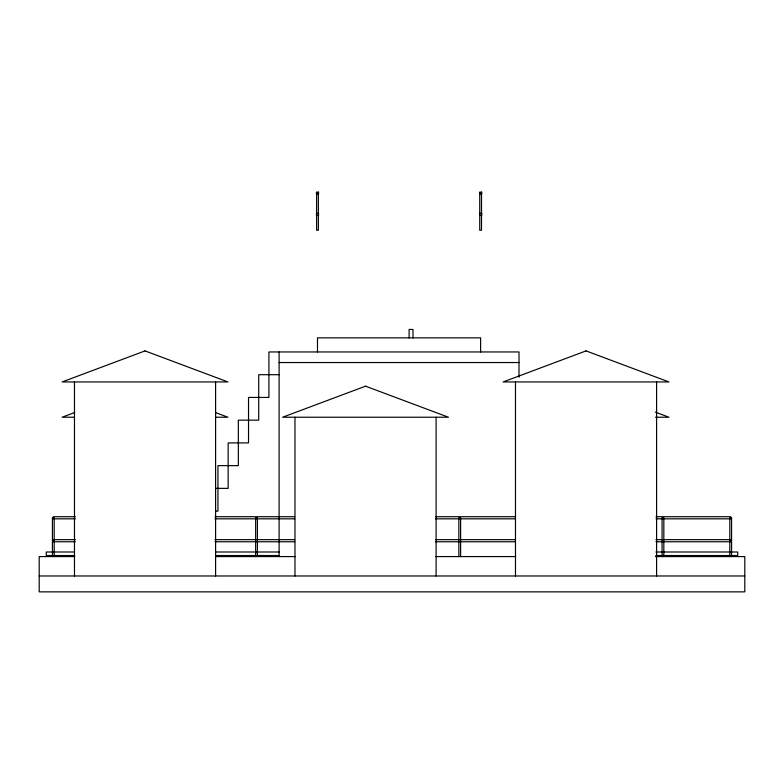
<?xml version="1.0" encoding="UTF-8"?>
<svg xmlns="http://www.w3.org/2000/svg" width="784" height="784" viewBox="0 0 784 784"><rect width="100%" height="100%" fill="white"/><g stroke="black" fill="none" stroke-linecap="round" stroke-linejoin="round"><path stroke-width="1.18" d="M74.627 412.551L62.132 417.225L74.323 417.225M279.104 362.541L519.008 362.541M279.104 374.693L258.72 374.693L258.72 420.165L238.336 420.165L238.336 465.637L217.952 465.637L217.952 511.109L215.688 511.109M215.757 417.225L227.948 417.225L215.453 412.551M655.532 417.225L668.948 417.225L655.316 412.119M215.688 488.373L228.144 488.373L228.144 442.901L248.528 442.901L248.528 397.429L268.912 397.429L268.912 351.957L519.008 351.957L519.008 377.182M75.362 516.715L53.312 516.715L53.312 518.832L75.362 518.832M215.002 516.715L294.617 516.715M435.483 516.715L515.108 516.715M655.973 516.715L730.688 516.715L730.688 518.832L655.973 518.832M215.002 518.832L294.617 518.832M435.483 518.832L515.108 518.832M75.362 539.647L53.312 539.647L53.312 541.764L75.362 541.764M215.002 539.647L294.617 539.647M435.483 539.647L515.108 539.647M655.973 539.647L730.688 539.647L730.688 541.764L655.973 541.764M215.002 541.764L294.617 541.764M435.483 541.764L515.108 541.764M74.294 551.995L46.256 551.995L46.256 555.523L74.294 555.523M215.708 551.995L279.104 551.995M655.875 551.995L737.744 551.995L737.744 555.523L655.875 555.523M215.708 555.523L279.104 555.523M74.725 556.581L39.2 556.581L39.2 591.861L744.8 591.861L744.8 556.581L655.375 556.581M215.6 556.581L295.225 556.581M435.777 556.581L515.725 556.581M39.2 575.985L744.8 575.985M731.57 556.581L731.57 517.773L729.806 517.773L729.806 556.581M663.832 556.581L663.832 517.773L662.068 517.773L662.068 556.581M656.6 381.945L656.6 575.985M515.48 381.945L515.48 575.985M480.621 351.957L480.621 337.845L317.491 337.845L317.491 351.957M460.62 556.581L460.62 517.773L458.856 517.773L458.856 556.581M436.1 417.225L436.1 575.985M412.992 338.002L412.992 329.447L409.111 329.447L409.111 338.002M294.98 417.225L294.98 575.985M279.104 351.957L279.104 556.581M257.407 556.581L257.407 517.773L255.643 517.773L255.643 556.581M215.6 381.945L215.6 575.985M74.48 381.945L74.48 575.985M54.194 556.581L54.194 517.773L52.43 517.773L52.43 556.581M145.04 350.899L62.132 381.945L227.948 381.945L145.04 350.899M365.54 386.179L282.632 417.225L448.448 417.225L365.54 386.179M586.04 350.899L503.132 381.945L668.948 381.945L586.04 350.899M318.549 192.139L316.432 192.139L316.432 194.256L318.549 194.256L318.549 192.139M481.68 192.139L479.563 192.139L479.563 194.256L481.68 194.256L481.68 192.139M318.373 193.197L316.609 193.197L316.609 230.241L318.373 230.241L318.373 193.197M481.503 193.197L479.739 193.197L479.739 230.241L481.503 230.241L481.503 193.197M318.549 213.307L316.432 213.307L316.432 215.424L318.549 215.424L318.549 213.307M481.68 213.307L479.563 213.307L479.563 215.424L481.68 215.424L481.68 213.307"/></g></svg>
